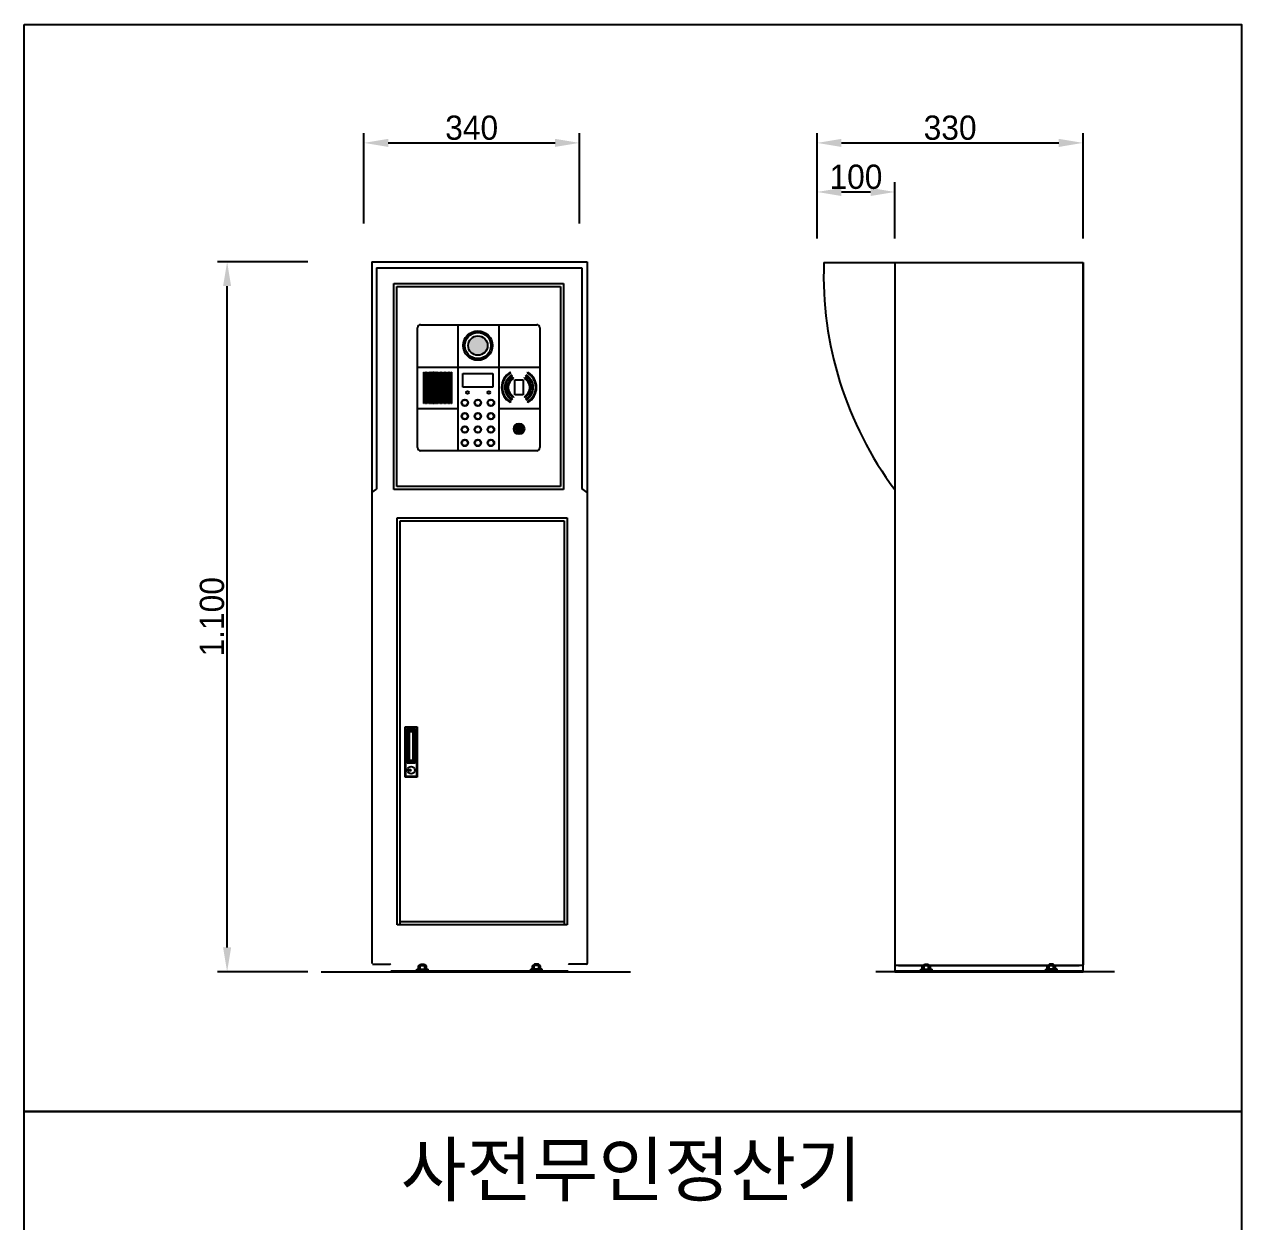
# Model space of a CAD drawing. Header units: millimetres. Extents: x 29838256 to 30236675, y -914750 to -833241.
# Drawn here: x 29884219 to 29895710, y -848337 to -837038 of the extents above; entities that cross this region are included whole.
import ezdxf
from ezdxf.enums import TextEntityAlignment as Align

# ---------------------------------------------------------------- set-up
doc = ezdxf.new("R2010")
doc.units = ezdxf.units.MM
doc.header["$LTSCALE"] = 600
doc.header["$MEASUREMENT"] = 0
doc.header["$PDSIZE"] = 1000
doc.layers.get('DEFPOINTS').update_dxf_attribs({"linetype": 'CONTINUOUS'})
for name, color, linetype in [('EZ-TEXT', 3, 'CONTINUOUS'), ('PARKING', 7, 'CONTINUOUS'), ('SD주차관제', 2, 'CONTINUOUS'), ('주차관제', 2, 'CONTINUOUS')]:
    doc.layers.add(name, color=color, linetype=linetype)
doc.styles.add('IBS', font='malgun_0.ttf')
doc.styles.add('주 문자 (ISO)', font='Dotum.TTF')
doc.dimstyles.new('기본값 (ISO)', dxfattribs={"dimscale": 20, "dimtxt": 2.5, "dimasz": 2.5, "dimexe": 1, "dimexo": 1, "dimgap": 0.3, "dimtad": 1, "dimtoh": 1, "dimdec": 1, "dimrnd": 1e-08, "dimzin": 0, "dimdsep": 46, "dimtxsty": '주 문자 (ISO)', "dimcen": 0.09, "dimdle": 10, "dimclrd": 256, "dimclre": 256, "dimclrt": 7, "dimazin": 0, "dimtfac": 1, "dimtdec": 1, "dimtmove": 0, "dimatfit": 3, "dimfxl": 1, "dimtolj": 1, "dimtzin": 0, "dimlwd": -1, "dimlwe": -1, "dimarcsym": 0})

# ---------------------------------------------------------------- blocks, each defined once
blk = doc.blocks.new('*D892')
at = {"layer": 'DEFPOINTS', "color": 0, "transparency": 16777216}
for p in [(-22470144, 10947458), (-22481251, 10942798), (-22470144, 10942796)]:
    blk.add_point(p, dxfattribs=at)
at = {"layer": 'PARKING', "transparency": 16777216}
for p, q in [((-22481251, 10943298), (-22481251, 10947958)), ((-22480001, 10947458), (-22471394, 10947458)), ((-22470144, 10943296), (-22470144, 10947958))]:
    blk.add_line(p, q, dxfattribs=at)
for points in [[(-22480001, 10947666), (-22480001, 10947249), (-22481251, 10947458)], [(-22471394, 10947666), (-22471394, 10947249), (-22470144, 10947458)]]:
    blk.add_solid(points, dxfattribs=at)
at = {"layer": 'PARKING', "color": 7, "transparency": 16777216, "insert": (-22475697, 10948234), "char_height": 1250, "attachment_point": 5, "style": '주 문자 (ISO)'}
blk.add_mtext('\\A1;340', dxfattribs=at)
blk = doc.blocks.new('*D893')
at = {"layer": 'DEFPOINTS', "color": 0, "transparency": 16777216}
for p in [(-22488306, 10941324), (-22483644, 10941324), (-22483647, 10904736)]:
    blk.add_point(p, dxfattribs=at)
at = {"layer": 'PARKING', "transparency": 16777216}
for p, q in [((-22484144, 10941324), (-22488806, 10941324)), ((-22488306, 10905986), (-22488306, 10940074)), ((-22484147, 10904736), (-22488806, 10904736))]:
    blk.add_line(p, q, dxfattribs=at)
for points in [[(-22488514, 10940074), (-22488098, 10940074), (-22488306, 10941324)], [(-22488514, 10905986), (-22488098, 10905986), (-22488306, 10904736)]]:
    blk.add_solid(points, dxfattribs=at)
at = {"layer": 'PARKING', "color": 7, "transparency": 16777216, "insert": (-22489082, 10923030), "char_height": 1250, "attachment_point": 5, "rotation": 90, "style": '주 문자 (ISO)'}
blk.add_mtext('\\A1;1.100', dxfattribs=at)
blk = doc.blocks.new('*D895')
at = {"layer": 'DEFPOINTS', "color": 0, "transparency": 16777216}
for p in [(-22444173, 10947458), (-22457883, 10942034), (-22444173, 10942031)]:
    blk.add_point(p, dxfattribs=at)
at = {"layer": 'PARKING', "transparency": 16777216}
for p, q in [((-22457883, 10942534), (-22457883, 10947958)), ((-22456633, 10947458), (-22445423, 10947458)), ((-22444173, 10942531), (-22444173, 10947958))]:
    blk.add_line(p, q, dxfattribs=at)
for points in [[(-22456633, 10947666), (-22456633, 10947249), (-22457883, 10947458)], [(-22445423, 10947666), (-22445423, 10947249), (-22444173, 10947458)]]:
    blk.add_solid(points, dxfattribs=at)
at = {"layer": 'PARKING', "color": 7, "transparency": 16777216, "insert": (-22451028, 10948234), "char_height": 1250, "attachment_point": 5, "style": '주 문자 (ISO)'}
blk.add_mtext('\\A1;330', dxfattribs=at)
blk = doc.blocks.new('*D894')
at = {"layer": 'DEFPOINTS', "color": 0, "transparency": 16777216}
for p in [(-22453883, 10944928), (-22457883, 10942034), (-22453883, 10942031)]:
    blk.add_point(p, dxfattribs=at)
at = {"layer": 'PARKING', "transparency": 16777216}
for p, q in [((-22457883, 10942534), (-22457883, 10945428)), ((-22453883, 10942531), (-22453883, 10945428)), ((-22456633, 10944928), (-22455133, 10944928))]:
    blk.add_line(p, q, dxfattribs=at)
for points in [[(-22456633, 10945137), (-22456633, 10944720), (-22457883, 10944928)], [(-22455133, 10945137), (-22455133, 10944720), (-22453883, 10944928)]]:
    blk.add_solid(points, dxfattribs=at)
at = {"layer": 'PARKING', "color": 7, "transparency": 16777216, "insert": (-22455883, 10945704), "char_height": 1250, "attachment_point": 5, "style": '주 문자 (ISO)'}
blk.add_mtext('\\A1;100', dxfattribs=at)
blk = doc.blocks.new('a4q345')
at = {"layer": '주차관제'}
for points in [[(1611711, -29134), (1629092, -29134), (1629092, -44653), (1611711, -44653)], [(1611711, -44653), (1629092, -44653), (1629092, -46515), (1611711, -46515)]]:
    blk.add_lwpolyline(points, close=True, dxfattribs=at)
blk = doc.blocks.new('artw4te')
at = {"layer": 'EZ-TEXT'}
for points in [[(-22474877.55, 10937009.56, 1), (-22475877.69, 10937009.56, 1)], [(-22473047.71, 10932715.88, 1.00000078), (-22473461.92, 10932715.88, 1.00000078)]]:
    blk.add_hatch(color=256, dxfattribs=at).paths.add_polyline_path(points)
for p, q in [((-22480846.35, 10941323.58), (-22480846.35, 10905160.79)), ((-22480846.35, 10941323.58), (-22469739.44, 10941323.58)), ((-22469739.44, 10941323.58), (-22469739.44, 10905160.79)), ((-22457538.2, 10941290.92), (-22444173.03, 10941290.92)), ((-22453882.75, 10941290.92), (-22453882.75, 10905095.46)), ((-22453882.75, 10941290.92), (-22453882.75, 10904736.12)), ((-22444173.03, 10941290.92), (-22444173.03, 10905095.46)), ((-22444173.03, 10904736.12), (-22444173.03, 10941290.92)), ((-22480605.79, 10941014.54), (-22480605.79, 10929616.13)), ((-22480605.79, 10941014.54), (-22470014.38, 10941014.54)), ((-22470014.38, 10941014.54), (-22470014.38, 10929640.89)), ((-22479717.93, 10929588.54), (-22479717.93, 10940213.38)), ((-22479717.93, 10940213.38), (-22470956.58, 10940213.38)), ((-22479561.93, 10929744.54), (-22479561.93, 10940057.39)), ((-22479561.93, 10940057.39), (-22471112.57, 10940057.39)), ((-22471112.57, 10940057.39), (-22471112.57, 10929744.54)), ((-22470956.58, 10940213.38), (-22470956.58, 10929588.54)), ((-22478332.23, 10938086.43), (-22472342.27, 10938086.43)), ((-22476407.29, 10938086.43), (-22476407.29, 10931592.2)), ((-22474301.74, 10938086.43), (-22474301.74, 10931592.2)), ((-22478488.23, 10931748.19), (-22478488.23, 10937930.44)), ((-22472186.27, 10937930.44), (-22472186.27, 10931748.19)), ((-22478488.23, 10935891.18), (-22472186.27, 10935891.18)), ((-22478165.74, 10935633.38), (-22478142.45, 10935633.38)), ((-22478165.74, 10934019.9), (-22478165.74, 10935633.38)), ((-22478142.45, 10935633.38), (-22478142.45, 10934019.9)), ((-22478095.87, 10935633.38), (-22478072.58, 10935633.38)), ((-22478095.87, 10934019.9), (-22478095.87, 10935633.38)), ((-22478072.58, 10935633.38), (-22478072.58, 10934019.9)), ((-22478026, 10935633.38), (-22478002.7, 10935633.38)), ((-22478026, 10934019.9), (-22478026, 10935633.38)), ((-22478002.7, 10935633.38), (-22478002.7, 10934019.9)), ((-22477956.12, 10935633.38), (-22477932.83, 10935633.38)), ((-22477956.12, 10934019.9), (-22477956.12, 10935633.38)), ((-22477932.83, 10935633.38), (-22477932.83, 10934019.9)), ((-22477886.25, 10935633.38), (-22477862.96, 10935633.38)), ((-22477886.25, 10934019.9), (-22477886.25, 10935633.38)), ((-22477862.96, 10935633.38), (-22477862.96, 10934019.9)), ((-22477816.38, 10935633.38), (-22477793.09, 10935633.38)), ((-22477816.38, 10934019.9), (-22477816.38, 10935633.38)), ((-22477793.09, 10935633.38), (-22477793.09, 10934019.9)), ((-22477746.5, 10935633.38), (-22477723.21, 10935633.38)), ((-22477746.5, 10934019.9), (-22477746.5, 10935633.38)), ((-22477723.21, 10935633.38), (-22477723.21, 10934019.9)), ((-22477676.63, 10935633.38), (-22477653.34, 10935633.38)), ((-22477676.63, 10934019.9), (-22477676.63, 10935633.38)), ((-22477653.34, 10935633.38), (-22477653.34, 10934019.9)), ((-22477606.76, 10935633.38), (-22477583.47, 10935633.38)), ((-22477606.76, 10934019.9), (-22477606.76, 10935633.38)), ((-22477583.47, 10935633.38), (-22477583.47, 10934019.9)), ((-22477536.88, 10935633.38), (-22477513.59, 10935633.38)), ((-22477536.88, 10934019.9), (-22477536.88, 10935633.38)), ((-22477513.59, 10935633.38), (-22477513.59, 10934019.9)), ((-22477467.01, 10935633.38), (-22477443.72, 10935633.38)), ((-22477467.01, 10934019.9), (-22477467.01, 10935633.38)), ((-22477443.72, 10935633.38), (-22477443.72, 10934019.9)), ((-22477397.14, 10935633.38), (-22477373.85, 10935633.38)), ((-22477397.14, 10934019.9), (-22477397.14, 10935633.38)), ((-22477373.85, 10935633.38), (-22477373.85, 10934019.9)), ((-22477327.26, 10935633.38), (-22477303.97, 10935633.38)), ((-22477327.26, 10934019.9), (-22477327.26, 10935633.38)), ((-22477303.97, 10935633.38), (-22477303.97, 10934019.9)), ((-22477257.39, 10935633.38), (-22477234.1, 10935633.38)), ((-22477257.39, 10934019.9), (-22477257.39, 10935633.38)), ((-22477234.1, 10935633.38), (-22477234.1, 10934019.9)), ((-22477187.52, 10935633.38), (-22477164.23, 10935633.38)), ((-22477187.52, 10934019.9), (-22477187.52, 10935633.38)), ((-22477164.23, 10935633.38), (-22477164.23, 10934019.9)), ((-22477117.64, 10935633.38), (-22477094.35, 10935633.38)), ((-22477117.64, 10934019.9), (-22477117.64, 10935633.38)), ((-22477094.35, 10935633.38), (-22477094.35, 10934019.9)), ((-22477047.77, 10935633.38), (-22477024.48, 10935633.38)), ((-22477047.77, 10934019.9), (-22477047.77, 10935633.38)), ((-22477024.48, 10935633.38), (-22477024.48, 10934019.9)), ((-22476977.9, 10935633.38), (-22476954.61, 10935633.38)), ((-22476977.9, 10934019.9), (-22476977.9, 10935633.38)), ((-22476954.61, 10935633.38), (-22476954.61, 10934019.9)), ((-22476908.03, 10935633.38), (-22476884.74, 10935633.38)), ((-22476908.03, 10934019.9), (-22476908.03, 10935633.38)), ((-22476884.74, 10935633.38), (-22476884.74, 10934019.9)), ((-22476838.15, 10935633.38), (-22476814.86, 10935633.38)), ((-22476838.15, 10934019.9), (-22476838.15, 10935633.38)), ((-22476814.86, 10935633.38), (-22476814.86, 10934019.9)), ((-22476768.28, 10935633.38), (-22476744.99, 10935633.38)), ((-22476768.28, 10934019.9), (-22476768.28, 10935633.38)), ((-22476744.99, 10935633.38), (-22476744.99, 10934019.9)), ((-22476154.26, 10935578.33), (-22474600.98, 10935578.33)), ((-22476154.26, 10934871.34), (-22476154.26, 10935578.33)), ((-22474600.98, 10935578.33), (-22474600.98, 10934871.34)), ((-22473685.58, 10935598.85), (-22473706.76, 10935635.53)), ((-22472826.32, 10935598.85), (-22472805.14, 10935635.53)), ((-22473602.43, 10935454.82), (-22473623.22, 10935490.82)), ((-22473533.13, 10935334.79), (-22473553.92, 10935370.8)), ((-22473477.7, 10934470.63), (-22473477.7, 10935238.78)), ((-22473477.7, 10935238.78), (-22473034.21, 10935238.78)), ((-22473034.21, 10935238.78), (-22473034.21, 10934470.63)), ((-22472978.77, 10935334.79), (-22472957.98, 10935370.8)), ((-22472909.48, 10935454.82), (-22472888.69, 10935490.82)), ((-22474600.98, 10934871.34), (-22476154.26, 10934871.34)), ((-22473533.13, 10934374.61), (-22473553.92, 10934338.6)), ((-22473034.21, 10934470.63), (-22473477.7, 10934470.63)), ((-22472978.77, 10934374.61), (-22472957.98, 10934338.6)), ((-22478488.23, 10933770.21), (-22476407.29, 10933770.21)), ((-22478142.45, 10934019.9), (-22478165.74, 10934019.9)), ((-22478072.58, 10934019.9), (-22478095.87, 10934019.9)), ((-22478002.7, 10934019.9), (-22478026, 10934019.9)), ((-22477932.83, 10934019.9), (-22477956.12, 10934019.9)), ((-22477862.96, 10934019.9), (-22477886.25, 10934019.9)), ((-22477793.09, 10934019.9), (-22477816.38, 10934019.9)), ((-22477723.21, 10934019.9), (-22477746.5, 10934019.9)), ((-22477653.34, 10934019.9), (-22477676.63, 10934019.9)), ((-22477583.47, 10934019.9), (-22477606.76, 10934019.9)), ((-22477513.59, 10934019.9), (-22477536.88, 10934019.9)), ((-22477443.72, 10934019.9), (-22477467.01, 10934019.9)), ((-22477373.85, 10934019.9), (-22477397.14, 10934019.9)), ((-22477303.97, 10934019.9), (-22477327.26, 10934019.9)), ((-22477234.1, 10934019.9), (-22477257.39, 10934019.9)), ((-22477164.23, 10934019.9), (-22477187.52, 10934019.9)), ((-22477094.35, 10934019.9), (-22477117.64, 10934019.9)), ((-22477024.48, 10934019.9), (-22477047.77, 10934019.9)), ((-22476954.61, 10934019.9), (-22476977.9, 10934019.9)), ((-22476884.74, 10934019.9), (-22476908.03, 10934019.9)), ((-22476814.86, 10934019.9), (-22476838.15, 10934019.9)), ((-22476744.99, 10934019.9), (-22476768.28, 10934019.9)), ((-22474301.74, 10933770.21), (-22472186.27, 10933770.21)), ((-22473685.58, 10934110.56), (-22473706.76, 10934073.88)), ((-22473602.43, 10934254.59), (-22473623.22, 10934218.58)), ((-22472909.48, 10934254.59), (-22472888.69, 10934218.58)), ((-22472826.32, 10934110.56), (-22472805.14, 10934073.88)), ((-22472342.27, 10931592.2), (-22478332.23, 10931592.2)), ((-22480846.35, 10929442.78), (-22480605.79, 10929616.13)), ((-22470956.58, 10929588.54), (-22479717.93, 10929588.54)), ((-22471112.57, 10929744.54), (-22479561.93, 10929744.54)), ((-22469739.44, 10929442.78), (-22470014.38, 10929640.89)), ((-22479533.32, 10907150.44), (-22479533.32, 10928125.32)), ((-22479533.32, 10928125.32), (-22470771.96, 10928125.32)), ((-22470771.96, 10928125.32), (-22470771.96, 10907150.44)), ((-22479377.32, 10907150.44), (-22479377.32, 10927969.32)), ((-22479377.32, 10927969.32), (-22470927.96, 10927969.32)), ((-22470927.96, 10927969.32), (-22470927.96, 10907150.44)), ((-22479127.17, 10917356.25), (-22478509.32, 10917356.25)), ((-22479127.17, 10914768.72), (-22479127.17, 10917356.25)), ((-22478509.32, 10917356.25), (-22478509.32, 10914768.72)), ((-22479095.97, 10917325.06), (-22478540.52, 10917325.06)), ((-22479095.97, 10914799.92), (-22479095.97, 10917325.06)), ((-22479021.72, 10917239.13), (-22478608.27, 10917239.13)), ((-22479021.72, 10915488.75), (-22479021.72, 10917239.13)), ((-22478990.52, 10917207.93), (-22478639.47, 10917207.93)), ((-22478990.52, 10915519.95), (-22478990.52, 10917207.93)), ((-22478959.32, 10917176.73), (-22478670.67, 10917176.73)), ((-22478959.32, 10915551.15), (-22478959.32, 10917176.73)), ((-22478928.12, 10917145.53), (-22478701.87, 10917145.53)), ((-22478928.12, 10915582.35), (-22478928.12, 10917145.53)), ((-22478896.92, 10917114.33), (-22478733.07, 10917114.33)), ((-22478896.92, 10915613.55), (-22478896.92, 10917114.33)), ((-22478733.07, 10917114.33), (-22478733.07, 10915613.55)), ((-22478701.87, 10917145.53), (-22478701.87, 10915582.35)), ((-22478670.67, 10917176.73), (-22478670.67, 10915551.15)), ((-22478639.47, 10917207.93), (-22478639.47, 10915519.95)), ((-22478608.27, 10917239.13), (-22478608.27, 10915488.75)), ((-22478540.52, 10917325.06), (-22478540.52, 10914799.92)), ((-22478608.27, 10915488.75), (-22479021.72, 10915488.75)), ((-22478639.47, 10915519.95), (-22478990.52, 10915519.95)), ((-22478670.67, 10915551.15), (-22478959.32, 10915551.15)), ((-22478701.87, 10915582.35), (-22478928.12, 10915582.35)), ((-22478733.07, 10915613.55), (-22478896.92, 10915613.55)), ((-22478984.93, 10915121.88), (-22478985.99, 10915109.17)), ((-22478985.99, 10915109.17), (-22478817.35, 10915109.17)), ((-22478974.32, 10915128.24), (-22478984.93, 10915121.88)), ((-22478966.9, 10915138.84), (-22478974.32, 10915128.24)), ((-22478919.17, 10915130.36), (-22478966.9, 10915138.84)), ((-22478910.68, 10915133.54), (-22478919.17, 10915130.36)), ((-22478882.05, 10915145.2), (-22478910.68, 10915133.54)), ((-22478872.5, 10915137.78), (-22478882.05, 10915145.2)), ((-22478845.99, 10915138.84), (-22478872.5, 10915137.78)), ((-22478818.5, 10915124.67), (-22478845.99, 10915138.84)), ((-22478817.35, 10915109.17), (-22478818.5, 10915124.67)), ((-22478509.32, 10914768.72), (-22479127.17, 10914768.72)), ((-22478540.52, 10914799.92), (-22479095.97, 10914799.92)), ((-22470927.96, 10907306.44), (-22479377.32, 10907306.44)), ((-22470771.96, 10907150.44), (-22479533.32, 10907150.44)), ((-22480813.69, 10905128.12), (-22479899, 10905128.12)), ((-22478559.64, 10904801.32), (-22477906.29, 10904801.32)), ((-22478559.64, 10904768.65), (-22478559.64, 10904801.32)), ((-22478526.97, 10904866.66), (-22477938.96, 10904866.66)), ((-22478526.97, 10904801.32), (-22478526.97, 10904866.66)), ((-22478445.3, 10905036.53), (-22478419.17, 10905062.66)), ((-22478445.3, 10904866.66), (-22478445.3, 10905036.53)), ((-22478419.17, 10905062.66), (-22478046.76, 10905062.66)), ((-22478363.63, 10905095.33), (-22478330.97, 10905128)), ((-22478363.63, 10905095.33), (-22478102.29, 10905095.33)), ((-22478363.63, 10905062.66), (-22478363.63, 10905095.33)), ((-22478347.3, 10904866.66), (-22478347.3, 10905062.66)), ((-22478330.97, 10905128), (-22478134.96, 10905128)), ((-22478330.97, 10905062.66), (-22478330.97, 10905128)), ((-22478232.96, 10904801.32), (-22478189.26, 10904866.66)), ((-22478134.96, 10905062.66), (-22478134.96, 10905128)), ((-22478134.96, 10905128), (-22478102.29, 10905095.33)), ((-22478118.63, 10904866.66), (-22478118.63, 10905062.66)), ((-22478102.29, 10905062.66), (-22478102.29, 10905095.33)), ((-22478020.63, 10905036.53), (-22478046.76, 10905062.66)), ((-22478020.63, 10904866.66), (-22478020.63, 10905036.53)), ((-22477938.96, 10904801.32), (-22477938.96, 10904866.66)), ((-22477906.29, 10904768.65), (-22477906.29, 10904801.32)), ((-22472026.16, 10904801.32), (-22472679.51, 10904801.32)), ((-22472679.51, 10904768.65), (-22472679.51, 10904801.32)), ((-22472058.83, 10904866.66), (-22472646.84, 10904866.66)), ((-22472646.84, 10904801.32), (-22472646.84, 10904866.66)), ((-22472565.17, 10905036.53), (-22472539.04, 10905062.66)), ((-22472565.17, 10904866.66), (-22472565.17, 10905036.53)), ((-22472166.63, 10905062.66), (-22472539.04, 10905062.66)), ((-22472450.84, 10905128), (-22472483.5, 10905095.33)), ((-22472222.17, 10905095.33), (-22472483.5, 10905095.33)), ((-22472483.5, 10905062.66), (-22472483.5, 10905095.33)), ((-22472467.17, 10904866.66), (-22472467.17, 10905062.66)), ((-22472450.84, 10905062.66), (-22472450.84, 10905128)), ((-22472254.83, 10905128), (-22472450.84, 10905128)), ((-22472352.83, 10904801.32), (-22472396.54, 10904866.66)), ((-22472254.83, 10905062.66), (-22472254.83, 10905128)), ((-22472222.17, 10905095.33), (-22472254.83, 10905128)), ((-22472238.5, 10904866.66), (-22472238.5, 10905062.66)), ((-22472222.17, 10905062.66), (-22472222.17, 10905095.33)), ((-22472140.5, 10905036.53), (-22472166.63, 10905062.66)), ((-22472140.5, 10904866.66), (-22472140.5, 10905036.53)), ((-22472058.83, 10904801.32), (-22472058.83, 10904866.66)), ((-22472026.16, 10904768.65), (-22472026.16, 10904801.32)), ((-22469772.11, 10905128.12), (-22470686.8, 10905128.12)), ((-22444205.7, 10905062.79), (-22453850.09, 10905062.79)), ((-22453686.75, 10905062.79), (-22444369.04, 10905062.79)), ((-22452576.06, 10904768.78), (-22452576.06, 10904801.45)), ((-22452576.06, 10904801.45), (-22451922.71, 10904801.45)), ((-22452543.39, 10904801.45), (-22452543.39, 10904866.79)), ((-22452543.39, 10904866.79), (-22451955.38, 10904866.79)), ((-22452461.72, 10905036.66), (-22452435.59, 10905062.79)), ((-22452461.72, 10904866.79), (-22452461.72, 10905036.66)), ((-22452435.59, 10905062.79), (-22452063.18, 10905062.79)), ((-22452380.05, 10905095.46), (-22452347.39, 10905128.12)), ((-22452380.05, 10905062.79), (-22452380.05, 10905095.46)), ((-22452380.05, 10905095.46), (-22452118.71, 10905095.46)), ((-22452363.72, 10904866.79), (-22452363.72, 10905062.79)), ((-22452347.39, 10905062.79), (-22452347.39, 10905128.12)), ((-22452347.39, 10905128.12), (-22452151.38, 10905128.12)), ((-22452249.38, 10904801.45), (-22452205.68, 10904866.79)), ((-22452151.38, 10905062.79), (-22452151.38, 10905128.12)), ((-22452151.38, 10905128.12), (-22452118.71, 10905095.46)), ((-22452135.05, 10904866.79), (-22452135.05, 10905062.79)), ((-22452118.71, 10905062.79), (-22452118.71, 10905095.46)), ((-22452037.05, 10905036.66), (-22452063.18, 10905062.79)), ((-22452037.05, 10904866.79), (-22452037.05, 10905036.66)), ((-22451955.38, 10904801.45), (-22451955.38, 10904866.79)), ((-22451922.71, 10904768.78), (-22451922.71, 10904801.45)), ((-22445479.73, 10904801.45), (-22446133.08, 10904801.45)), ((-22446133.08, 10904768.78), (-22446133.08, 10904801.45)), ((-22445512.4, 10904866.79), (-22446100.41, 10904866.79)), ((-22446100.41, 10904801.45), (-22446100.41, 10904866.79)), ((-22446018.74, 10905036.66), (-22445992.61, 10905062.79)), ((-22446018.74, 10904866.79), (-22446018.74, 10905036.66)), ((-22445620.2, 10905062.79), (-22445992.61, 10905062.79)), ((-22445904.4, 10905128.12), (-22445937.07, 10905095.46)), ((-22445675.73, 10905095.46), (-22445937.07, 10905095.46)), ((-22445937.07, 10905062.79), (-22445937.07, 10905095.46)), ((-22445920.74, 10904866.79), (-22445920.74, 10905062.79)), ((-22445904.4, 10905062.79), (-22445904.4, 10905128.12)), ((-22445708.4, 10905128.12), (-22445904.4, 10905128.12)), ((-22445806.4, 10904801.45), (-22445850.11, 10904866.79)), ((-22445708.4, 10905062.79), (-22445708.4, 10905128.12)), ((-22445675.73, 10905095.46), (-22445708.4, 10905128.12)), ((-22445692.07, 10904866.79), (-22445692.07, 10905062.79)), ((-22445675.73, 10905062.79), (-22445675.73, 10905095.46)), ((-22445594.06, 10905036.66), (-22445620.2, 10905062.79)), ((-22445594.06, 10904866.79), (-22445594.06, 10905036.66)), ((-22445512.4, 10904801.45), (-22445512.4, 10904866.79)), ((-22445479.73, 10904768.78), (-22445479.73, 10904801.45)), ((-22483459.74, 10904736.12), (-22467512.32, 10904736.12)), ((-22470719.47, 10904768.78), (-22479866.33, 10904768.78)), ((-22479866.33, 10904736.12), (-22470719.47, 10904736.12)), ((-22478396.3, 10904735.99), (-22478069.63, 10904735.99)), ((-22472189.5, 10904735.99), (-22472516.17, 10904735.99)), ((-22442549.65, 10904736.12), (-22454862.77, 10904736.12)), ((-22444173.03, 10904768.78), (-22453882.75, 10904768.78)), ((-22453882.75, 10904736.12), (-22444173.03, 10904736.12)), ((-22444238.37, 10904736.12), (-22453882.75, 10904736.12)), ((-22453719.42, 10904736.12), (-22444401.7, 10904736.12)), ((-22452613.69, 10904736.12), (-22451842.56, 10904736.12)), ((-22452412.72, 10904736.12), (-22452086.05, 10904736.12)), ((-22445442.09, 10904736.12), (-22446213.22, 10904736.12)), ((-22445643.06, 10904736.12), (-22445969.74, 10904736.12))]:
    blk.add_line(p, q, dxfattribs=at)
for centre, radius in [((-22475377.62, 10937009.56), 758.72), ((-22475377.62, 10937009.56), 673.09), ((-22475377.62, 10937009.56), 500.07), ((-22475912.64, 10934595.44), 68.98), ((-22474808.09, 10934595.44), 68.98), ((-22476050.7, 10934060.88), 172.44), ((-22476050.7, 10934060.88), 151.53), ((-22475377.62, 10934060.88), 172.44), ((-22475377.62, 10934060.88), 151.53), ((-22474704.53, 10934060.88), 172.44), ((-22474704.53, 10934060.88), 151.53), ((-22476050.7, 10933371.14), 172.44), ((-22476050.7, 10933371.14), 151.53), ((-22475377.62, 10933371.14), 172.44), ((-22475377.62, 10933371.14), 151.53), ((-22474704.53, 10933371.14), 172.44), ((-22474704.53, 10933371.14), 151.53), ((-22476050.7, 10932681.39), 172.44), ((-22476050.7, 10932681.39), 151.53), ((-22475377.62, 10932681.39), 172.44), ((-22475377.62, 10932681.39), 151.53), ((-22474704.53, 10932681.39), 172.44), ((-22474704.53, 10932681.39), 151.53), ((-22473254.81, 10932715.88), 275.9), ((-22473254.81, 10932715.88), 207.1), ((-22476050.7, 10931991.64), 172.44), ((-22476050.7, 10931991.64), 151.53), ((-22475377.62, 10931991.64), 172.44), ((-22475377.62, 10931991.64), 151.53), ((-22474704.53, 10931991.64), 172.44), ((-22474704.53, 10931991.64), 151.53), ((-22478818.5, 10915124.67), 189.04)]:
    blk.add_circle(centre, radius, dxfattribs=at)
for centre, radius, start, end in [((-22439035.42, 10940648.49), 18513.93, 178.0114515, 216.6828469), ((-22478332.23, 10937930.44), 156, 90, 180), ((-22472342.27, 10937930.44), 156, 0, 90), ((-22473255.95, 10934854.7), 901.62, 120, 240), ((-22473255.95, 10934854.7), 859.26, 120, 240), ((-22473255.95, 10934854.7), 859.26, 300, 60), ((-22473255.95, 10934854.7), 901.62, 300, 60), ((-22473255.95, 10934854.7), 734.53, 120, 240), ((-22473255.95, 10934854.7), 692.95, 120, 240), ((-22473255.95, 10934854.7), 595.94, 120, 240), ((-22473255.95, 10934854.7), 554.36, 120, 240), ((-22473255.95, 10934854.7), 554.36, 300, 60), ((-22473255.95, 10934854.7), 595.94, 300, 60), ((-22473255.95, 10934854.7), 692.95, 300, 60), ((-22473255.95, 10934854.7), 734.53, 300, 60), ((-22478332.23, 10931748.19), 156, 180, 270), ((-22472342.27, 10931748.19), 156, 270, 0), ((-22479899, 10905160.79), 32.67, 270, 0), ((-22478396.3, 10905009.58), 53.08, 22.619865, 157.380135), ((-22478232.96, 10904846.24), 216.42, 58.1092084, 121.8907916), ((-22478069.63, 10905009.58), 53.08, 22.619865, 157.380135), ((-22472516.17, 10905009.58), 53.08, 22.619865, 157.380135), ((-22472352.83, 10904846.24), 216.42, 58.1092084, 121.8907916), ((-22472189.5, 10905009.58), 53.08, 22.619865, 157.380135), ((-22470686.8, 10905160.79), 32.67, 180, 270), ((-22469772.11, 10905160.79), 32.67, 270, 0), ((-22452412.72, 10905009.71), 53.08, 22.619865, 157.380135), ((-22452249.38, 10904846.37), 216.42, 58.1092084, 121.8907916), ((-22452086.05, 10905009.71), 53.08, 22.619865, 157.380135), ((-22445969.74, 10905009.71), 53.08, 22.619865, 157.380135), ((-22445806.4, 10904846.37), 216.42, 58.1092084, 121.8907916), ((-22445643.06, 10905009.71), 53.08, 22.619865, 157.380135)]:
    blk.add_arc(centre, radius, start, end, dxfattribs=at)
at = {"layer": 'PARKING'}
for base, p1, p2, text, picture, middle in [((-22470143.68, 10947457.71), (-22481250.59, 10942798.2), (-22470143.68, 10942795.79), '340', '*D892', (-22475697.13, 10948233.56)), ((-22444173.03, 10947457.71), (-22457882.64, 10942033.51), (-22444173.03, 10942031.1), '330', '*D895', (-22451027.84, 10948233.56)), ((-22453882.75, 10944928.35), (-22457882.64, 10942033.51), (-22453882.75, 10942031.1), '100', '*D894', (-22455882.7, 10945704.19))]:
    dim = blk.add_linear_dim(base=base, p1=p1, p2=p2, text=text, dimstyle='기본값 (ISO)', override={"dimscale": 500, "dimtoh": 0, "dimtofl": 0, "dimatfit": 1}, dxfattribs=at)
    dim.commit()
    dim.dimension.update_dxf_attribs({"geometry": picture, "text_midpoint": middle})
dim = blk.add_linear_dim(base=(-22488306.14, 10941323.58), p1=(-22483646.64, 10904736.12), p2=(-22483644.23, 10941323.58), angle=90, text='1.100', dimstyle='기본값 (ISO)', override={"dimscale": 500, "dimtoh": 0, "dimtofl": 0, "dimatfit": 1}, dxfattribs=at)
dim.commit()
dim.dimension.update_dxf_attribs({"geometry": '*D893', "text_midpoint": (-22489081.99, 10923029.85)})

msp = doc.modelspace()

# ---------------------------------------------------------------- block references
at = {"layer": 'SD주차관제', "xscale": 0.183077246485384, "yscale": 0.183077246485384, "zscale": 0.183077246485384}
msp.add_blockref('artw4te', (34003230.5, -2842387), dxfattribs=at)
at = {"layer": '주차관제', "xscale": 0.6611122789749978, "yscale": 0.6611122789749978, "zscale": 0.6611122789749978}
msp.add_blockref('a4q345', (28818697, -817777), dxfattribs=at)

# ---------------------------------------------------------------- texts
at = {"layer": 'PARKING', "color": 7, "style": 'IBS'}
msp.add_text('사전무인정산기', height=495.68, dxfattribs=at).set_placement((29889948.8, -848092.6), align=Align.CENTER)

doc.saveas('drawing.dxf')
